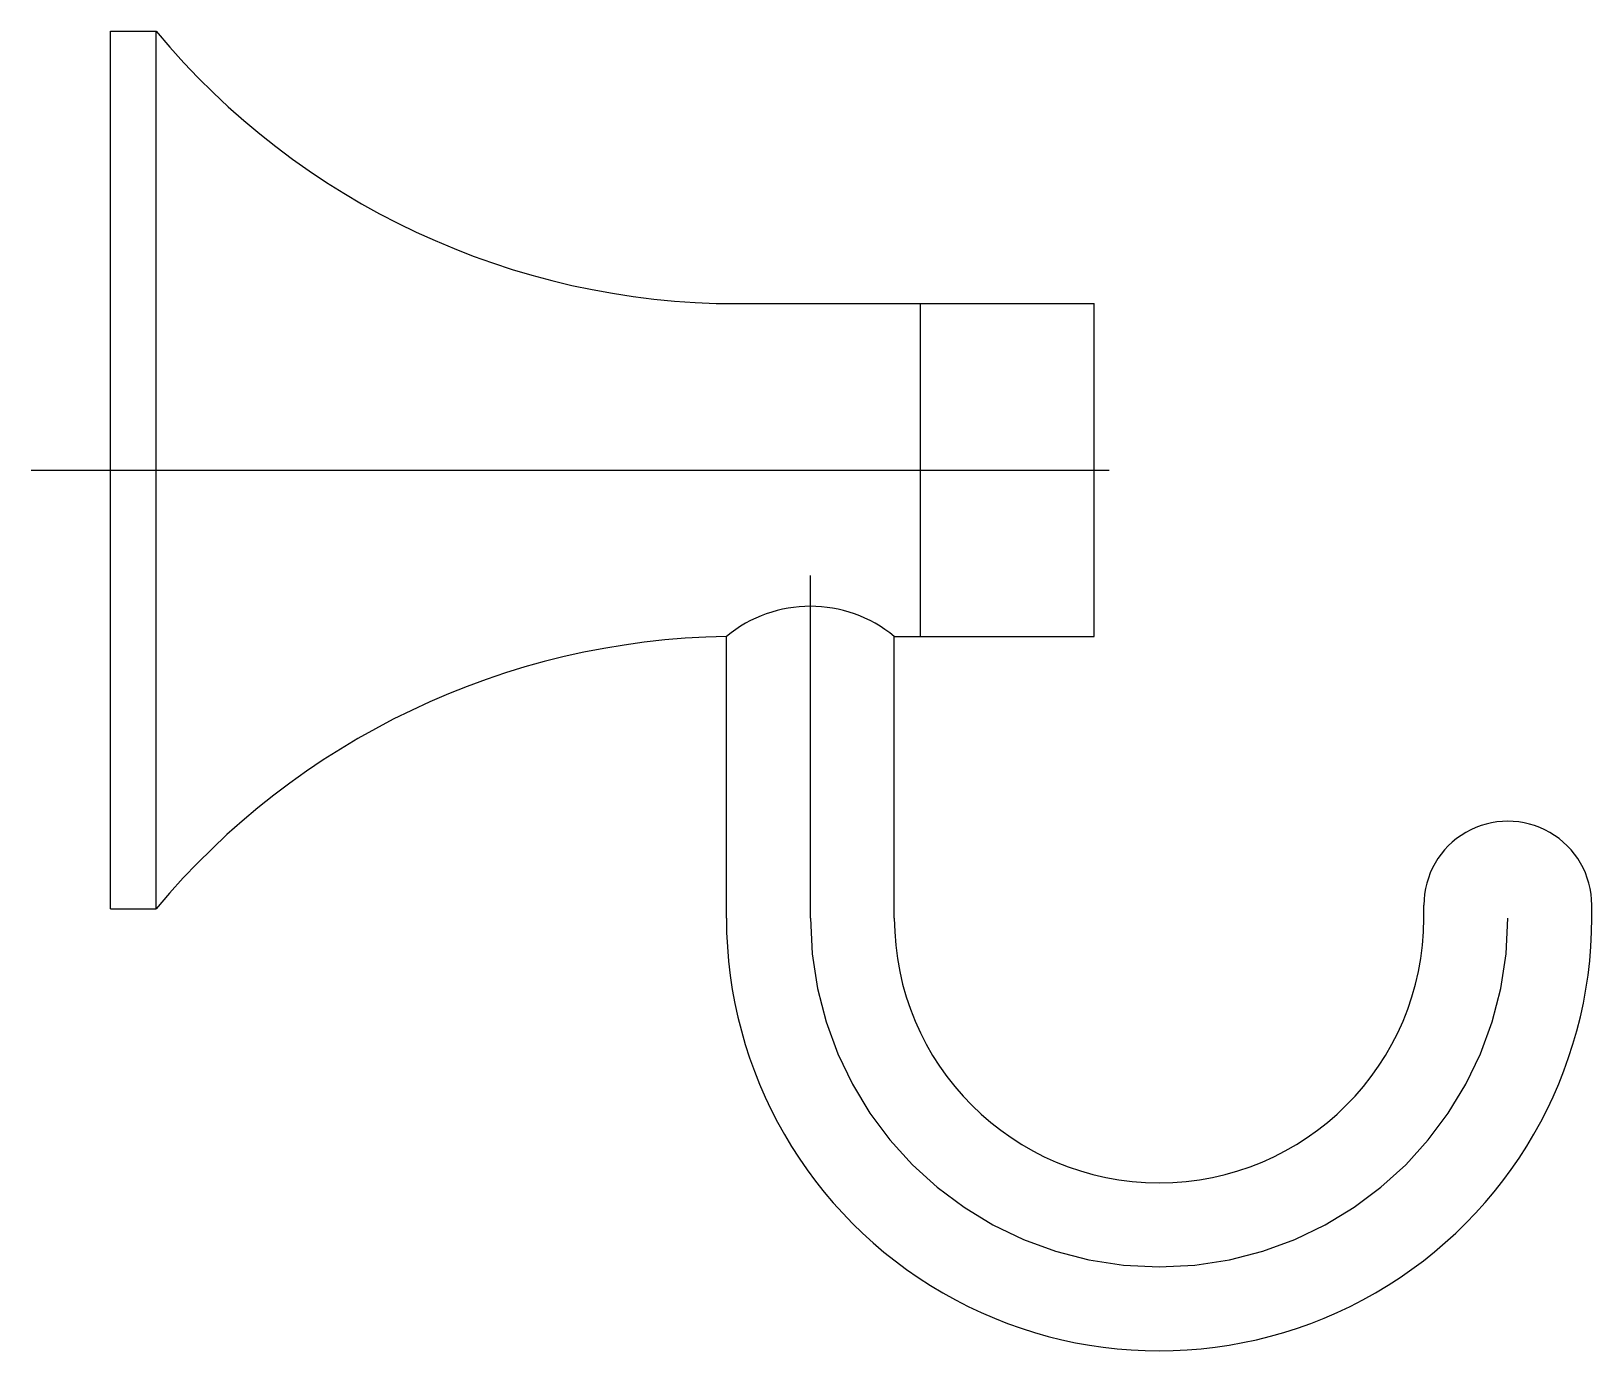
# Model space of a CAD drawing. Extents: x -0.406 to -0.303, y 289.812 to 289.899.
import ezdxf

# ---------------------------------------------------------------- set-up
doc = ezdxf.new("R2010")
doc.units = 0
doc.header["$LTSCALE"] = 0.2
doc.header["$MEASUREMENT"] = 0
doc.linetypes.add('AXES', pattern=[0.54, 0.3, -0.08, 0.08, -0.08])
doc.linetypes.add('CONTINU', pattern=[0])
doc.layers.get('0').update_dxf_attribs({"linetype": 'CONTINUOUS'})
doc.layers.add('DECA_EIXOS', color=5, linetype='AXES')

msp = doc.modelspace()

# ---------------------------------------------------------------- linework, layer by layer
at = {"linetype": 'CONTINU'}
for points in [[(-0.40054, 289.84142), (-0.40054, 289.89942)], [(-0.40054, 289.89942), (-0.39754, 289.89942)], [(-0.39754, 289.84142), (-0.39754, 289.89942)], [(-0.35912, 289.88142), (-0.34704, 289.88142)], [(-0.34704, 289.88142), (-0.33554, 289.88142)], [(-0.34704, 289.88142), (-0.34704, 289.85942)], [(-0.34704, 289.88056), (-0.34704, 289.88032)], [(-0.33554, 289.85942), (-0.33554, 289.88142)], [(-0.35984, 289.84082), (-0.35984, 289.85942)], [(-0.34874, 289.84082), (-0.34874, 289.85942)], [(-0.34874, 289.85942), (-0.33554, 289.85942)], [(-0.40054, 289.84142), (-0.39754, 289.84142)], [(-0.31374, 289.84082), (-0.31374, 289.84167)], [(-0.30264, 289.84084), (-0.30264, 289.84167)]]:
    msp.add_lwpolyline(points, dxfattribs=at)
for points in [[(-0.39754, 289.89942, 0.222648), (-0.35912, 289.88142)], [(-0.34874, 289.85942, 0.360825), (-0.35984, 289.85942)], [(-0.35984, 289.85942, 0.21888), (-0.39754, 289.84142)], [(-0.30264, 289.84167, 1.000003), (-0.31374, 289.84167)], [(-0.35984, 289.84082, 1.000316), (-0.30264, 289.84084)], [(-0.34874, 289.84082, 1), (-0.31374, 289.84082)]]:
    msp.add_lwpolyline(points, format="xyb", dxfattribs=at)
at = {"layer": 'DECA_EIXOS'}
for points in [[(-0.40579, 289.87042), (-0.33454, 289.87042)], [(-0.35429, 289.84082), (-0.35429, 289.86345)]]:
    msp.add_lwpolyline(points, dxfattribs=at)
msp.add_lwpolyline([(-0.35429, 289.84082, 1), (-0.30819, 289.84082)], format="xyb", dxfattribs=at)

doc.saveas('drawing.dxf')
